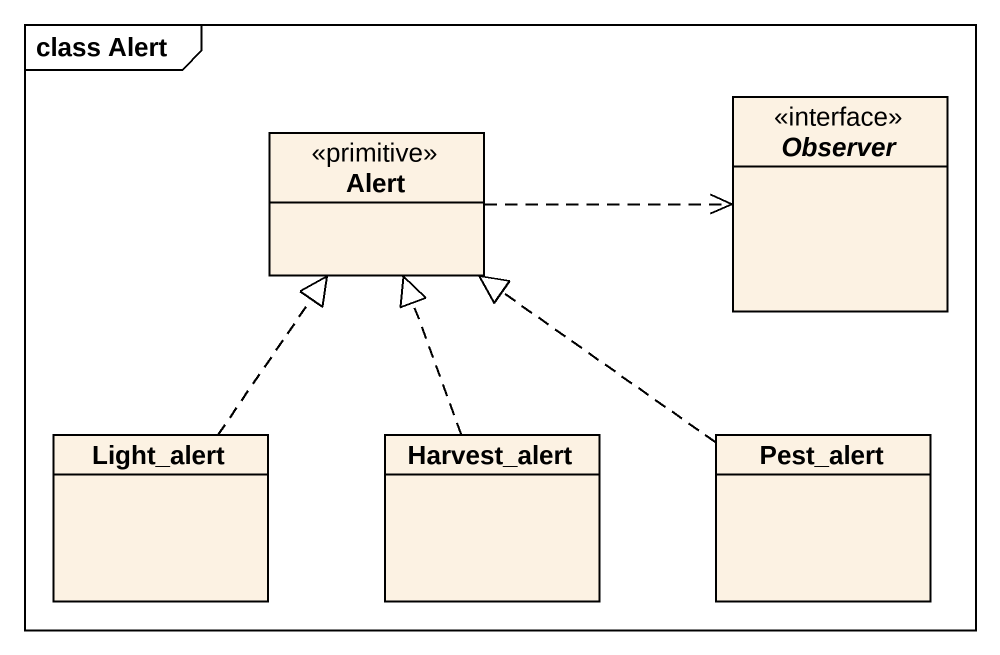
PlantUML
@startuml
mainframe class Alert
hide circle
hide empty members
class Alert <<primitive>>
interface Observer
class Light_alert
class Harvest_alert
class Pest_alert
Alert .right.> Observer
Light_alert .up.|> Alert
Harvest_alert .up.|> Alert
Pest_alert .up.|> Alert
@enduml
